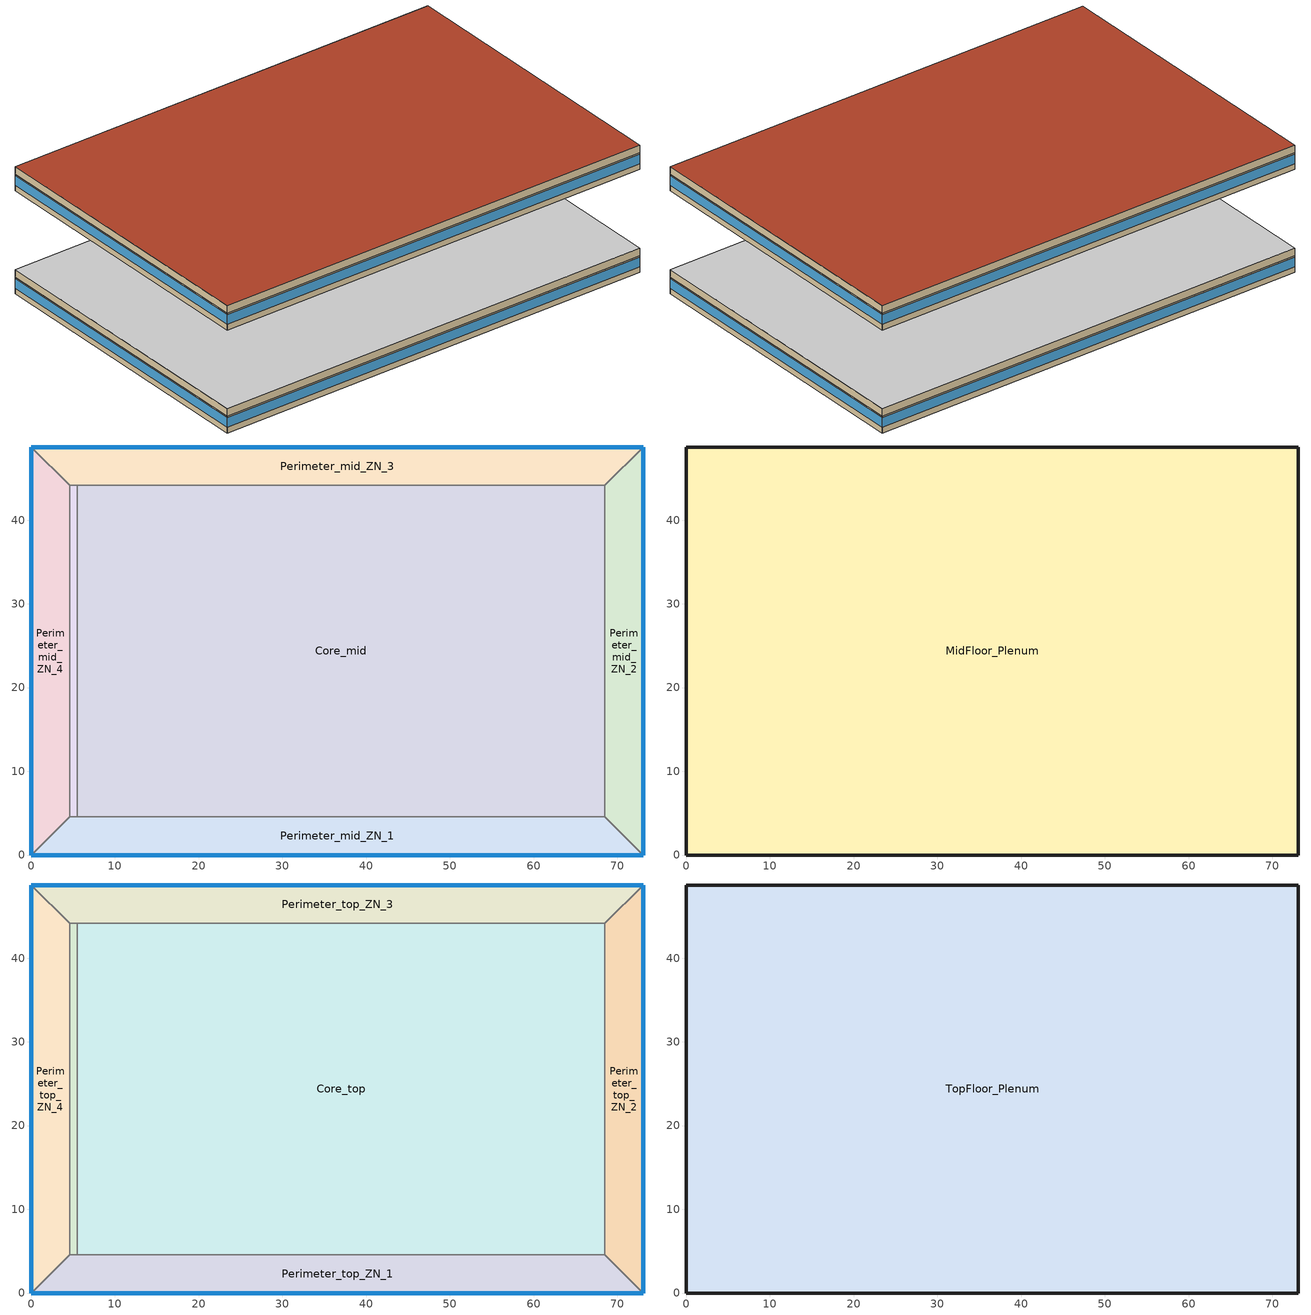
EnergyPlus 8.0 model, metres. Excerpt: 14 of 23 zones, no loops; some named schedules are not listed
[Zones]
Core_mid
 floor adiabatic (int_slab_floor): 68.53,44.16 68.53,4.57 5.49,4.57 5.49,44.16 z16.77
 wall to Perimeter_mid_ZN_1 (int_wall): 5.49,4.57 68.53,4.57 z16.77:19.51
 wall to DataCenter_mid_ZN_6 (int_wall): 5.49,44.16 5.49,4.57 z16.77:19.51
 wall to Perimeter_mid_ZN_3 (int_wall): 68.53,44.16 5.49,44.16 z16.77:19.51
 wall to Perimeter_mid_ZN_2 (int_wall): 68.53,4.57 68.53,44.16 z16.77:19.51
 ceiling to MidFloor_Plenum (DropCeiling): 5.49,44.16 5.49,4.57 68.53,4.57 68.53,44.16 z19.51
Perimeter_mid_ZN_3
 floor adiabatic (int_slab_floor): 73.11,48.74 68.53,44.16 4.57,44.16 0,48.74 z16.77
 wall outside (nonres_ext_wall): 73.11,48.74 0,48.74 z16.77:19.51
 wall to Perimeter_mid_ZN_4 (int_wall): 0,48.74 4.57,44.16 z16.77:19.51
 wall to Perimeter_mid_ZN_2 (int_wall): 68.53,44.16 73.11,48.74 z16.77:19.51
 wall to DataCenter_mid_ZN_6 (int_wall): 4.57,44.16 5.49,44.16 z16.77:19.51
 window (Window_U_0.41_SHGC_0.38): 73.11,48.74 0,48.74 z17.68:19.27
 ceiling to MidFloor_Plenum (DropCeiling): 0,48.74 4.57,44.16 68.53,44.16 73.11,48.74 z19.51
Perimeter_mid_ZN_2
 floor adiabatic (int_slab_floor): 73.11,48.74 73.11,0 68.53,4.57 68.53,44.16 z16.77
 wall outside (nonres_ext_wall): 73.11,0 73.11,48.74 z16.77:19.51
 wall to Perimeter_mid_ZN_1 (int_wall): 68.53,4.57 73.11,0 z16.77:19.51
 window (Window_U_0.41_SHGC_0.38): 73.11,0 73.11,48.74 z17.68:19.27
 ceiling to MidFloor_Plenum (DropCeiling): 68.53,44.16 68.53,4.57 73.11,0 73.11,48.74 z19.51
Perimeter_mid_ZN_1
 floor adiabatic (int_slab_floor): 68.53,4.57 73.11,0 0,0 4.57,4.57 z16.77
 wall outside (nonres_ext_wall): 0,0 73.11,0 z16.77:19.51
 wall to DataCenter_mid_ZN_6 (int_wall): 5.49,4.57 4.57,4.57 z16.77:19.51
 wall to Perimeter_mid_ZN_4 (int_wall): 4.57,4.57 0,0 z16.77:19.51
 window (Window_U_0.41_SHGC_0.38): 0,0 73.11,0 z17.68:19.27
 ceiling to MidFloor_Plenum (DropCeiling): 4.57,4.57 0,0 73.11,0 68.53,4.57 z19.51
Perimeter_mid_ZN_4
 floor adiabatic (int_slab_floor): 4.57,44.16 4.57,4.57 0,0 0,48.74 z16.77
 wall outside (nonres_ext_wall): 0,48.74 0,0 z16.77:19.51
 wall to DataCenter_mid_ZN_6 (int_wall): 4.57,4.57 4.57,44.16 z16.77:19.51
 window (Window_U_0.41_SHGC_0.38): 0,48.74 0,0 z17.68:19.27
 ceiling to MidFloor_Plenum (DropCeiling): 0,48.74 0,0 4.57,4.57 4.57,44.16 z19.51
DataCenter_mid_ZN_6
 floor adiabatic (int_slab_floor): 5.49,44.16 5.49,4.57 4.57,4.57 4.57,44.16 z16.77
 ceiling to MidFloor_Plenum (DropCeiling): 4.57,44.16 4.57,4.57 5.49,4.57 5.49,44.16 z19.51
MidFloor_Plenum
 wall outside (nonres_ext_wall): 73.11,48.74 0,48.74 0,0 73.11,0 73.11,48.74 z19.51:20.73
 ceiling adiabatic (int_slab_ceiling): 0,48.74 0,0 73.11,0 73.11,48.74 z20.73
Core_top
 floor adiabatic (int_slab_floor): 68.53,44.16 68.53,4.57 5.49,4.57 5.49,44.16 z33.54
 wall to Perimeter_bot_ZN_1 (int_wall): 5.49,4.57 68.53,4.57 z33.54:36.28
 wall to Perimeter_top_ZN_4 (int_wall): 5.49,44.16 5.49,4.57 z33.54:36.28
 wall to Perimeter_top_ZN_3 (int_wall): 68.53,44.16 5.49,44.16 z33.54:36.28
 wall to Perimeter_top_ZN_2 (int_wall): 68.53,4.57 68.53,44.16 z33.54:36.28
 ceiling to TopFloor_Plenum (DropCeiling): 5.49,44.16 5.49,4.57 68.53,4.57 68.53,44.16 z36.28
Perimeter_top_ZN_3
 floor adiabatic (int_slab_floor): 73.11,48.74 68.53,44.16 4.57,44.16 0,48.74 z33.54
 wall outside (nonres_ext_wall): 73.11,48.74 0,48.74 z33.54:36.28
 wall to Perimeter_top_ZN_4 (int_wall): 0,48.74 4.57,44.16 z33.54:36.28
 wall to Perimeter_top_ZN_2 (int_wall): 68.53,44.16 73.11,48.74 z33.54:36.28
 wall to DataCenter_top_ZN_6 (int_wall): 4.57,44.16 5.49,44.16 z33.54:36.28
 window (Window_U_0.41_SHGC_0.38): 73.11,48.74 0,48.74 z34.45:36.04
 ceiling to TopFloor_Plenum (DropCeiling): 0,48.74 4.57,44.16 68.53,44.16 73.11,48.74 z36.28
Perimeter_top_ZN_2
 floor adiabatic (int_slab_floor): 73.11,48.74 73.11,0 68.53,4.57 68.53,44.16 z33.54
 wall outside (nonres_ext_wall): 73.11,0 73.11,48.74 z33.54:36.28
 wall to Perimeter_top_ZN_1 (int_wall): 68.53,4.57 73.11,0 z33.54:36.28
 window (Window_U_0.41_SHGC_0.38): 73.11,0 73.11,48.74 z34.45:36.04
 ceiling to TopFloor_Plenum (DropCeiling): 68.53,44.16 68.53,4.57 73.11,0 73.11,48.74 z36.28
Perimeter_top_ZN_1
 floor adiabatic (int_slab_floor): 68.53,4.57 73.11,0 0,0 4.57,4.57 z33.54
 wall outside (nonres_ext_wall): 0,0 73.11,0 z33.54:36.28
 wall to DataCenter_top_ZN_6 (int_wall): 5.49,4.57 4.57,4.57 z33.54:36.28
 wall to Perimeter_top_ZN_4 (int_wall): 4.57,4.57 0,0 z33.54:36.28
 window (Window_U_0.41_SHGC_0.38): 0,0 73.11,0 z34.45:36.04
 ceiling to TopFloor_Plenum (DropCeiling): 4.57,4.57 0,0 73.11,0 68.53,4.57 z36.28
Perimeter_top_ZN_4
 floor adiabatic (int_slab_floor): 4.57,44.16 4.57,4.57 0,0 0,48.74 z33.54
 wall outside (nonres_ext_wall): 0,48.74 0,0 z33.54:36.28
 wall to DataCenter_top_ZN_6 (int_wall): 4.57,4.57 4.57,44.16 z33.54:36.28
 window (Window_U_0.41_SHGC_0.38): 0,48.74 0,0 z34.45:36.04
 ceiling to TopFloor_Plenum (DropCeiling): 0,48.74 0,0 4.57,4.57 4.57,44.16 z36.28
DataCenter_top_ZN_6
 floor adiabatic (int_slab_floor): 5.49,44.16 5.49,4.57 4.57,4.57 4.57,44.16 z33.54
 ceiling to TopFloor_Plenum (DropCeiling): 4.57,44.16 4.57,4.57 5.49,4.57 5.49,44.16 z36.28
TopFloor_Plenum
 wall outside (nonres_ext_wall): 0,0 73.11,0 73.11,48.74 0,48.74 0,0 z36.28:37.5
 roof outside (nonres_roof): 0,48.74 0,0 73.11,0 73.11,48.74 z37.5
[Building]
Large Office: North Axis {deg}=0; Terrain=City; Loads Convergence Tolerance Value=0.04; Temperature Convergence Tolerance Value {deltaC}=0.2; Solar Distribution=FullInteriorAndExterior; Maximum Number of Warmup Days=25; Minimum Number of Warmup Days=6
[Site:Location]
Site:Location=Buffalo.Niagara.Intl.AP_NY_USA WMO=725280; Latitude {N+ S-}=42.94; Longitude {W- E+}=-78.74; Time Zone Relative to GMT {GMT+/-}=-5; Elevation {m}=215
[SizingPeriod:DesignDay] Day of Month=21; Dry-Bulb Temperature Range Modifier Type=DefaultMultipliers; Humidity Condition Type=Wetbulb; Barometric Pressure {Pa}=98769; Rain {Yes/No}=No; Snow on ground {Yes/No}=No; Daylight Savings Time Indicator=No
Name | Month | Day Type | Maximum Dry-Bulb Temperature {C} | Daily Dry-Bulb Temperature Range {C} | Wetbulb at Maximum Dry-Bulb {C} | Wind Speed {m/s} design conditions vs. traditional 6.71 m/s (15 mph) | Wind Direction {Degrees; N=0, S=180} | Solar Model Indicator | Clearness {0.0 to 1.1} | Wind Speed {m/s} design conditions vs. traditional 3.35 m/s (7mph) | ASHRAE Clear Sky Optical Depth for Beam Irradiance (taub) | ASHRAE Clear Sky Optical Depth for Diffuse Irradiance (taud)
Buffalo.Niagara.Intl.AP_NY_USA Ann Htg 99.6% Condns DB | 1 | WinterDesignDay | -16.3 | 0 | -16.3 | 5.1 | 270 | ASHRAEClearSky | 0
Buffalo.Niagara.Intl.AP_NY_USA Ann Clg .4% Condns DB=>MWB | 7 | SummerDesignDay | 30.3 | 9.3 | 21.8 |  | 240 | ASHRAETau |  | 5.7 | 0.462 | 2.001
[Site:WaterMainsTemperature]
Calculation Method=Correlation; Annual Average Outdoor Air Temperature {C}=8.96667; Maximum Difference In Monthly Average Outdoor Air Temperatures {deltaC}=26.2
[Material:NoMass]
CP02 CARPET PAD: VeryRough, 0.21648, 0.9, 0.7, 0.8
Nonres_Roof_Insulation: MediumSmooth, 5.30668, 0.9, 0.7, 0.7
Nonres_Exterior_Wall_Insulation: MediumSmooth, 1.63975, 0.9, 0.7, 0.7
[Construction]
InteriorFurnishings: Std Wood 6inch
DropCeiling: AC02 Acoustic Ceiling
int_wall: G01 13mm gypsum board, G01 13mm gypsum board
int_slab_floor: 100mm Normalweight concrete floor, CP02 CARPET PAD
int_slab_ceiling: CP02 CARPET PAD, 100mm Normalweight concrete floor
nonres_roof: F13 Built-up roofing, Nonres_Roof_Insulation, F08 Metal surface
nonres_ext_wall: 200mm Normalweight concrete wall, Nonres_Exterior_Wall_Insulation, G01 13mm gypsum board
[CONSTRUCTION]
Window_U_0.41_SHGC_0.38, Glass_8652_LayerAvg, Gap_1_W_0_0127, Glass_102_LayerAvg
[Material]
Name | Roughness | Thickness {m} | Conductivity {W/m-K} | Density {kg/m3} | Specific Heat {J/kg-K} | Thermal Absorptance | Solar Absorptance | Visible Absorptance | Absorptance:Thermal | Absorptance:Solar | Absorptance:Visible
Std Wood 6inch | MediumSmooth | 0.15 | 0.12 | 540 | 1210 | 0.9 | 0.7 | 0.7
AC02 Acoustic Ceiling | MediumSmooth | 0.0127 | 0.057 | 288 | 1339 | 0.9 | 0.7 | 0.2
F08 Metal surface | Smooth | 0.0008 | 45.28 | 7824 | 500
F13 Built-up roofing | Rough | 0.0095 | 0.16 | 1120 | 1460 |  |  |  | 0.9 | 0.7
G01 13mm gypsum board | Smooth | 0.0127 | 0.16 | 800 | 1090 |  |  |  | 0.9 | 0.7 | 0.5
200mm Normalweight concrete wall | MediumRough | 0.2032 | 2.31 | 2322 | 832
100mm Normalweight concrete floor | MediumRough | 0.1016 | 2.31 | 2322 | 832
[WindowMaterial:Glazing] Optical Data Type=SpectralAverage; IR Transmittance=0; Front Emissivity=0.84
Name | Layer name : CLEAR_3.DAT | Thickness | Solar Transmittance | Solar Front Reflectance | Solar Back Reflectance | Visible Transmittance | Visible Front Reflectance | Visible Back reflectance | Back Emissivity | Conductivity | Layer name : Low-E 50 CSR.MWF (Window_U_0.41_SHGC_0.38)
 | Glass_102_LayerAvg | 0.003048 | 0.833848 | 0.0747638 | 0.0748545 | 0.89926 | 0.082563 | 0.082564 | 0.84 | 1
 |  | 0.003059 | 0.343691 | 0.298987 | 0.462105 | 0.487937 | 0.209449 | 0.306829 | 0.39 | 0.962 | Glass_8652_LayerAvg
[WindowMaterial:Gas]
gap name - Air=Gap_1_W_0_0127; type=Air; thickness=0.0127
[SurfaceProperty:OtherSideCoefficients] Combined Convective Radiative Film Coefficient=0; Constant Temperature=1; Constant Temperature Coefficient=1; External Dry-Bulb Temperature Coefficient=0; Ground Temperature Coefficient=0; Wind Speed Coefficient=0; Zone Air Temperature Coefficient=0; Sinusoidal Variation of Constant Temperature Coefficient=No; Period of Sinusoidal Variation=24
Name | Constant Temperature Schedule
surfPropOthSdCoefBasementAvgWall | scheduleOSCBasementWallSurfaceTemp
surfPropOthSdCoefBasementAvgFloor | scheduleOSCBasementFloorTemp
surfPropOthSdCoefBasementUpperWall | scheduleOSCBasementUpperWallTemp
surfPropOthSdCoefBasementLowerWall | scheduleOSCBasementLowerWallTemp
[Zone]
Name | Type | Multiplier | Ceiling Height {m} | Volume {m3} | Floor Area {m2} | Part of Total Floor Area
Core_mid; Perimeter_mid_ZN_3; Perimeter_mid_ZN_2; Perimeter_mid_ZN_1; Perimeter_mid_ZN_4 | 1 | 10 | autocalculate | autocalculate | autocalculate | YES
Core_top; Perimeter_top_ZN_3; Perimeter_top_ZN_2; Perimeter_top_ZN_1; Perimeter_top_ZN_4 | 1 | 1 | autocalculate | autocalculate | autocalculate | YES
MidFloor_Plenum |  | 10 | autocalculate | autocalculate | autocalculate | No
TopFloor_Plenum |  | 1 | autocalculate | autocalculate | autocalculate | No
DataCenter_mid_ZN_6 |  | 10
DataCenter_top_ZN_6 |  | 1
[InternalMass] Construction=InteriorFurnishings
Name | Zone | Surface Area {m2}
Core_mid_InternalMass_1 | Core_mid | 5064.65
Core_top_InternalMass_1 | Core_top | 5064.65
Perimeter_mid_ZN_3_InternalMass_1 | Perimeter_mid_ZN_3 | 626.8258
Perimeter_mid_ZN_2_InternalMass_1 | Perimeter_mid_ZN_2 | 403.9504
Perimeter_mid_ZN_1_InternalMass_1 | Perimeter_mid_ZN_1 | 626.8354
Perimeter_mid_ZN_4_InternalMass_1 | Perimeter_mid_ZN_4 | 403.9478
Perimeter_top_ZN_3_InternalMass_1 | Perimeter_top_ZN_3 | 626.8258
Perimeter_top_ZN_2_InternalMass_1 | Perimeter_top_ZN_2 | 403.9504
Perimeter_top_ZN_1_InternalMass_1 | Perimeter_top_ZN_1 | 626.8354
Perimeter_top_ZN_4_InternalMass_1 | Perimeter_top_ZN_4 | 403.9478
[People] Number of People Schedule=BLDG_OCC_SCH; Number of People Calculation Method=Area/Person; Zone Floor Area per Person {m2/person}=18.5788; Fraction Radiant=0.3; Sensible Heat Fraction=AUTOCALCULATE; Activity Level Schedule=ACTIVITY_SCH; Enable ASHRAE 55 Comfort Warnings=No; Mean Radiant Temperature Calculation Type=ZoneAveraged; Work Efficiency Schedule=WORK_EFF_SCH; Clothing Insulation Schedule=CLOTHING_SCH; Air Velocity Schedule=AIR_VELO_SCH; Thermal Comfort Model 1 Type=FANGER
Name | Zone or ZoneList
Core_mid | Core_mid
Core_top | Core_top
Perimeter_mid_ZN_3 | Perimeter_mid_ZN_3
Perimeter_mid_ZN_2 | Perimeter_mid_ZN_2
Perimeter_mid_ZN_1 | Perimeter_mid_ZN_1
Perimeter_mid_ZN_4 | Perimeter_mid_ZN_4
Perimeter_top_ZN_3 | Perimeter_top_ZN_3
Perimeter_top_ZN_2 | Perimeter_top_ZN_2
Perimeter_top_ZN_1 | Perimeter_top_ZN_1
Perimeter_top_ZN_4 | Perimeter_top_ZN_4
[Lights] Schedule=BLDG_LIGHT_SCH; Design Level Calculation Method=Watts/Area; Return Air Fraction=0; Fraction Radiant=0.7; Fraction Visible=0.2; Fraction Replaceable=1; Return Air Fraction Calculated from Plenum Temperature=No
Name | Zone or ZoneList | Watts per Zone Floor Area {W/m | Watts per Zone Floor Area {W/m2}
Core_mid_Lights | Core_mid | 8.50349
Core_top_Lights | Core_top | 8.50349
Perimeter_mid_ZN_3_Lights | Perimeter_mid_ZN_3 | 8.50349
Perimeter_mid_ZN_2_Lights | Perimeter_mid_ZN_2 | 8.50349
Perimeter_mid_ZN_1_Lights | Perimeter_mid_ZN_1 | 8.50349
Perimeter_mid_ZN_4_Lights | Perimeter_mid_ZN_4 | 8.50349
Perimeter_top_ZN_3_Lights | Perimeter_top_ZN_3 | 8.50349
Perimeter_top_ZN_2_Lights | Perimeter_top_ZN_2 | 8.50349
Perimeter_top_ZN_1_Lights | Perimeter_top_ZN_1 | 8.50349
Perimeter_top_ZN_4_Lights | Perimeter_top_ZN_4 | 8.50349
DataCenter_mid_Lights | DataCenter_mid_ZN_6 |  | 8.50349
DataCenter_top_Lights | DataCenter_top_ZN_6 |  | 8.50349
[ElectricEquipment] Fraction Latent=0; Fraction Lost=0
Name | Zone or ZoneList | Schedule | Design Level Calculation Method | Design Level {W} | Fraction Radiant | Watts per Zone Floor Area {W/m2}
Core_mid_MiscPlug_Equip | Core_mid | BLDG_EQUIP_SCH | EquipmentLevel | 20142.8 | 0.5
Core_top_MiscPlug_Equip | Core_top | BLDG_EQUIP_SCH | EquipmentLevel | 20142.8 | 0.5
Perimeter_mid_ZN_3_MiscPlug_Equip | Perimeter_mid_ZN_3 | BLDG_EQUIP_SCH | EquipmentLevel | 2529.24 | 0.5
Perimeter_mid_ZN_2_MiscPlug_Equip | Perimeter_mid_ZN_2 | BLDG_EQUIP_SCH | EquipmentLevel | 1629.94 | 0.5
Perimeter_mid_ZN_1_MiscPlug_Equip | Perimeter_mid_ZN_1 | BLDG_EQUIP_SCH | EquipmentLevel | 2529.28 | 0.5
Perimeter_mid_ZN_4_MiscPlug_Equip | Perimeter_mid_ZN_4 | BLDG_EQUIP_SCH | EquipmentLevel | 1629.93 | 0.5
Perimeter_top_ZN_3_MiscPlug_Equip | Perimeter_top_ZN_3 | BLDG_EQUIP_SCH | EquipmentLevel | 2529.24 | 0.5
Perimeter_top_ZN_2_MiscPlug_Equip | Perimeter_top_ZN_2 | BLDG_EQUIP_SCH | EquipmentLevel | 1629.94 | 0.5
Perimeter_top_ZN_1_MiscPlug_Equip | Perimeter_top_ZN_1 | BLDG_EQUIP_SCH | EquipmentLevel | 2529.28 | 0.5
Perimeter_top_ZN_4_MiscPlug_Equip | Perimeter_top_ZN_4 | BLDG_EQUIP_SCH | EquipmentLevel | 1629.93 | 0.5
DataCenter_mid_MiscPlug_Equip | DataCenter_mid_ZN_6 | ALWAYS_ON | Watts/Area | 0 | 0.1 | 215.299
DataCenter_top_MiscPlug_Equip | DataCenter_top_ZN_6 | ALWAYS_ON | Watts/Area | 0 | 0.1 | 215.299
[Exterior:FuelEquipment] Fuel Use Type=Electricity
Name | Schedule | Design Level {W}
Elevators | BLDG_ELEVATORS | 244444
Elevators_Lights_Fan | ELEV_LIGHT_FAN_SCH_ADD_DF | 752
[Exterior:Lights] Control Option=AstronomicalClock
Name | Schedule | Design Level {W}
Exterior_Lights_a | Exterior_lighting_schedule_a | 12979.2
Exterior_Lights_b | Exterior_lighting_schedule_b_2016 | 968.1
Exterior_Lights_c | Exterior_lighting_schedule_c_2016 | 26026.9
[Daylighting:Controls] Total Daylighting Reference Points=2; Fraction of Zone Controlled by First Reference Point=0.3857; Fraction of Zone Controlled by Second Reference Point=0.1385; Illuminance Setpoint at First Reference Point {lux}=375; Illuminance Setpoint at Second Reference Point {lux}=375; Lighting Control Type=2; Maximum Allowable Discomfort Glare Index=22; Minimum Input Power Fraction for Continuous Dimming Control=0.3; Minimum Light Output Fraction for Continuous Dimming Control=0.2; Number of Stepped Control Steps=3; Probability Lighting will be Reset When Needed in Manual Stepped Control=1
Name | X-Coordinate of First Reference Point {m} | Y-Coordinate of First Reference Point {m} | Z-Coordinate of First Reference Point {m} | X-Coordinate of Second Reference Point {m} | Y-Coordinate of Second Reference Point {m} | Z-Coordinate of Second Reference Point {m} | Glare Calculation Azimuth Angle of View Direction Clockwise from Zone y-Axis {deg}
Perimeter_mid_ZN_1 | 36.576 | 1.6764 | 17.526 | 36.576 | 3.3528 | 17.526 | 180
Perimeter_mid_ZN_2 | 71.4308 | 24.384 | 17.526 | 69.7544 | 24.384 | 17.526 | 90
Perimeter_mid_ZN_3 | 36.576 | 47.0617 | 17.526 | 36.576 | 45.3847 | 17.526 | 0
Perimeter_mid_ZN_4 | 1.6764 | 24.384 | 17.526 | 3.3528 | 24.384 | 17.526 | 270
Perimeter_top_ZN_1 | 36.576 | 1.6764 | 34.29 | 36.576 | 3.3528 | 34.29 | 180
Perimeter_top_ZN_2 | 71.4308 | 24.384 | 34.29 | 69.7544 | 24.384 | 34.29 | 90
Perimeter_top_ZN_3 | 36.576 | 47.0617 | 34.29 | 36.576 | 45.3847 | 34.29 | 0
Perimeter_top_ZN_4 | 1.6764 | 24.384 | 34.29 | 3.3528 | 24.384 | 34.29 | 270
[ZoneInfiltration:DesignFlowRate] Schedule=INFIL_SCH_PNNL; Design Flow Rate Calculation Method=Flow/ExteriorArea; Constant Term Coefficient=0; Temperature Term Coefficient=0; Velocity Term Coefficient=0.224; Velocity Squared Term Coefficient=0
Name | Zone or ZoneList | Flow per Exterior Surface Area {m3/s-m2} | Flow per Exterior Surface Area {m3/s-m2}urface Are
Perimeter_mid_ZN_3_Infiltration | Perimeter_mid_ZN_3 | 0.00056896
Perimeter_mid_ZN_2_Infiltration | Perimeter_mid_ZN_2 | 0.00056896
Perimeter_mid_ZN_1_Infiltration | Perimeter_mid_ZN_1 | 0.00056896
Perimeter_mid_ZN_4_Infiltration | Perimeter_mid_ZN_4 | 0.00056896
Perimeter_top_ZN_3_Infiltration | Perimeter_top_ZN_3 |  | 0.00056896
Perimeter_top_ZN_2_Infiltration | Perimeter_top_ZN_2 |  | 0.00056896
Perimeter_top_ZN_1_Infiltration | Perimeter_top_ZN_1 |  | 0.00056896
Perimeter_top_ZN_4_Infiltration | Perimeter_top_ZN_4 |  | 0.00056896
MidFloor_Plenum_Infiltration | MidFloor_Plenum |  | 0.00056896
TopFloor_Plenum_Infiltration | TopFloor_Plenum | 4.37644e-05
[AirLoopHVAC:ReturnPlenum]
Name | Zone
MidFloor_Return_Plenum | MidFloor_Plenum
TopFloor_Return_Plenum | TopFloor_Plenum
[EnergyManagementSystem:Program]
DataCenter_Main: IF DataCenter_Humidifier_Status > 0; SET DataCenter_ExtraElecHeatC_Status = 1; SET DataCenter_ExtraElecHeatC_SP = DataCenter_AfterHumidifier_Temp + 0.36; ELSE; SET DataCenter_ExtraElecHeatC_Status = 0; SET DataCenter_ExtraElecHeatC_SP = NULL; ENDIF; IF T_OA < 10 && DataCenter_HeatC_Status >0; SET HeatGain = 0 * (DataCenter_FanDesignMass/1.2) *2118; SET FlowRate = (DataCenter_FanMassFlow/1.2)*2118; SET DataCenter_PreheatDeltaT = HeatGain/(1.08*FlowRate); SET DataCenter_ExtraWaterHeatC_Status = 1; SET DataCenter_ExtraWaterHeatC_SP = DataCenter_AfterElecHeatC_Temp + DataCenter_PreheatDeltaT; ELSE; SET DataCenter_ExtraWaterHeatC_Status = 0; SET DataCenter_ExtraWaterHeatC_SP = NULL; ENDIF
Transformer_Load_Prog: SET Wired_LTG = Facility_Int_LTG*0.0281
ChangTowerFlow: IF Chiller1_Status > 0 && Chiller2_Status == 0 && SensedCurveInput > 0.2; IF (0.5 * SensedCurveInput) > 0.2; SET AirInput = 0.5 * SensedCurveInput; ELSE; SET AirInput = 0.2; ENDIF; SET TowerCurveOutput =  2* (AirInput^3); ELSE; SET TowerCurveOutput = SensedCurveValue; ENDIF
